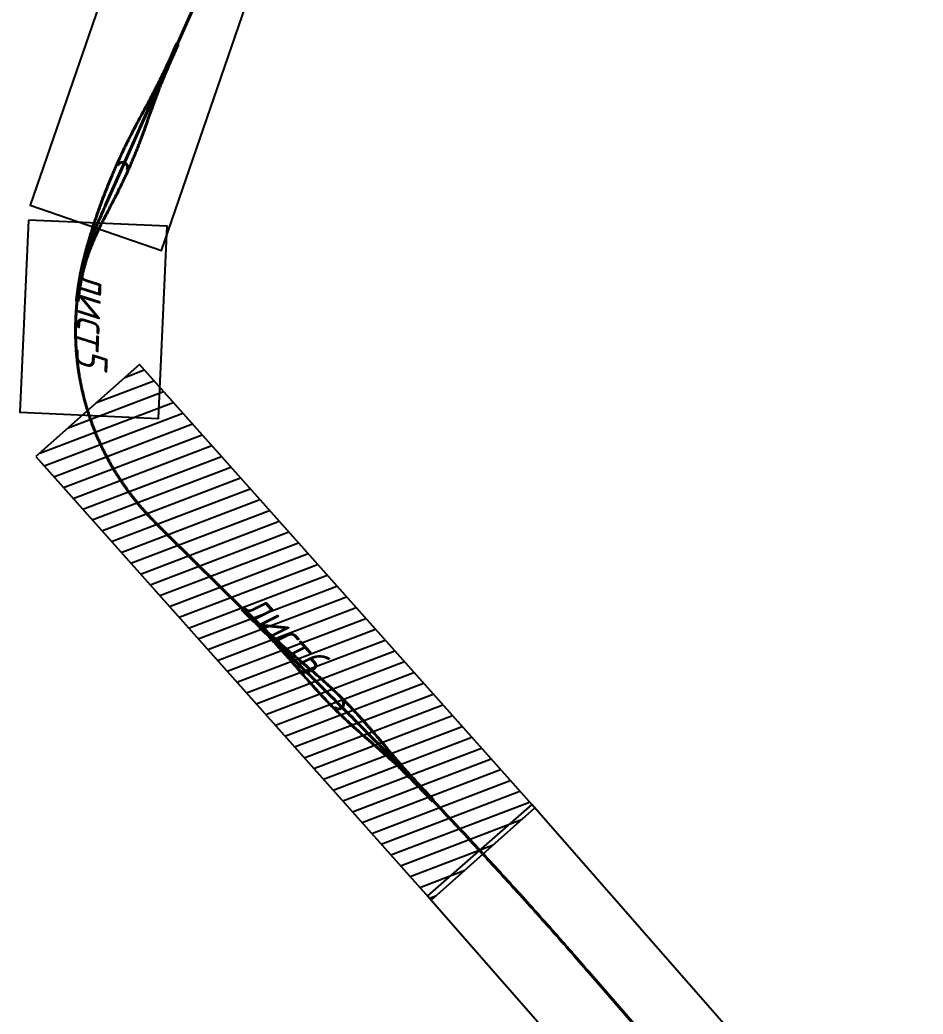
# Model space of a CAD drawing. Header units: metres. Extents: x 6220820 to 6240575, y 5208779 to 5219416.
# Drawn here: x 6235019.44 to 6235046.14, y 5217567.33 to 5217596.74 of the extents above; entities that cross this region are included whole.
import ezdxf
from ezdxf.enums import TextEntityAlignment as Align

# ---------------------------------------------------------------- set-up
doc = ezdxf.new("R2010")
doc.units = ezdxf.units.M
doc.layers.add('1 Этап ПК0+00-178+00.Ситуация.Ось трассы', color=7, linetype='Continuous')
doc.layers.add('1 Этап ПК0+00-178+00.Ситуация.Схема раскладки листов', color=7, linetype='Continuous')
doc.styles.get("Standard").update_dxf_attribs({"font": 'SPDS.shx', "oblique": 15, "height": 2})

# ---------------------------------------------------------------- blocks, each defined once
blk = doc.blocks.new('map5')
at = {"layer": '1 Этап ПК0+00-178+00.Ситуация.Ось трассы', "linetype": 'Continuous'}
h = blk.add_hatch(dxfattribs=at)
h.set_pattern_fill('USERDEFINED', color=256, scale=40, angle=45.00000125223908, style=0, pattern_type=0)
h.set_pattern_definition([(45.00000125223908, (0, 0), (-28.2842718656343, 28.28427062928949), [])])
h.paths.add_polyline_path([(3054.905031794682, 1320.124994260259), (1451.589030010703, 2038.753408966661), (1283.895432953432, 1664.615924202044), (2887.211434737411, 945.9875094956425)])
at = {"layer": '1 Этап ПК0+00-178+00.Ситуация.Ось трассы', "color": 1, "linetype": 'Continuous', "lineweight": 40, "true_color": 0xff0000, "flags": 128}
for points in [[(3173.396560841656, -591.138419636147), (3170.756399868527, 556.8915263269278), (3170.740754523412, 563.141506526233), (3170.722820369816, 569.3914803442347), (3170.708829767147, 573.5581232212575), (3170.689752944939, 577.7247462884438), (3170.666607163708, 581.8913487397347), (3170.637934414545, 586.0579166115402), (3170.602581911263, 590.2244330773708), (3170.560448017221, 594.3908864829507), (3170.523590883911, 597.5156689586101), (3170.481437208697, 600.6403844352143), (3170.433943508153, 603.765023307222), (3170.381109920687, 606.8895764508746), (3170.322149559215, 610.0140197666175), (3170.256348351354, 613.1383264715056), (3170.183682377554, 616.2624810512117), (3170.104151987985, 619.3864684233914), (3170.035082020201, 621.8855137858827), (3169.960658612652, 624.3844054330777), (3169.880866669251, 626.8831314188517), (3169.795706556778, 629.381680209375), (3169.705178669694, 631.8800402731338), (3169.608784795659, 634.3781807111845), (3169.506059021062, 636.8760687715733), (3169.39699128923, 639.373687954403), (3169.281582306038, 641.8710221570158), (3169.159832811966, 644.3680552802282), (3169.031248085306, 646.8647455421362), (3168.89535728238, 649.3610487936159), (3168.752153683514, 651.856943216631), (3168.601638520531, 654.3524073869103), (3168.443813083388, 656.8474198859728), (3168.276318413243, 659.3665482010912), (3168.100908973624, 661.8851377152989), (3167.917552093485, 664.4031611221758), (3167.72624959842, 666.9205933400716), (3167.527003397064, 669.4374092989177), (3167.31981547141, 671.9535839309614), (3167.104687885111, 674.4690921777154), (3166.881622780713, 676.9839089853247), (3166.650622381037, 679.4980093080411), (3166.411688985028, 682.0113681059074), (3166.164824973293, 684.5239603482313), (3165.910032803944, 687.0357610112692), (3165.647315015372, 689.5467450782264), (3165.376674222091, 692.056887539257), (3165.098113123045, 694.5661633972543), (3164.81163449053, 697.0745476597446), (3164.517241177121, 699.5820153458349), (3164.214936115671, 702.0885414804234), (3163.904722316537, 704.5941011023056), (3163.586602868972, 707.0986692560676), (3163.260580942501, 709.6022209978772), (3162.926659784161, 712.1047313920087), (3162.584842718496, 714.6061755166342), (3162.235133148941, 717.1065284591906), (3161.877534560592, 719.6057653163801), (3161.51205051467, 722.1038611976444), (3161.138684649902, 724.60079122169), (3160.757440686677, 727.0965305222792), (3160.368322420124, 729.5910542435976), (3159.971333725647, 732.0843375390957), (3159.566478558927, 734.576355578438), (3159.153760950385, 737.0670835440283), (3158.733185009335, 739.5564966263772), (3158.304754928133, 742.0445700333677), (3157.868474972493, 744.5312789867799), (3157.424349485636, 747.0165987188174), (3156.972382891061, 749.5005044767394), (3156.512579693924, 751.9829715228608), (3156.044944467204, 754.463975133394), (3155.569481875226, 756.943490597291), (3155.08619664737, 759.4214932220339), (3154.595093600208, 761.897958327844), (3154.096177623672, 764.3728612476823), (3153.589453687968, 766.8461773353562), (3153.074926839426, 769.3178819574122), (3152.552602201885, 771.7879504977691), (3152.022484976692, 774.2563583542433), (3151.484580445471, 776.7230809431809), (3150.938893963199, 779.1880936983006), (3150.385430966515, 781.6513720683761), (3149.8241969668, 784.1128915195535), (3149.255197554323, 786.5726275399835), (3148.678438395482, 789.0305556282397), (3148.093925234179, 791.4866513060583), (3147.501663891824, 793.9408901137059), (3146.901660267339, 796.3932476053465), (3146.293920335767, 798.8436993583065), (3145.678450152427, 801.2922209672847), (3145.055255844611, 803.7387880466679), (3144.424343618503, 806.1833762282148), (3143.78571975918, 808.6259611680051), (3143.13939062784, 811.0665185360159), (3142.48536265904, 813.5050240288613), (3141.823642367612, 815.941453357053), (3141.154236345896, 818.3757822577397), (3140.477151258204, 820.8079864842842), (3139.792393847741, 823.2380418143698), (3139.099970936602, 825.665924045368), (3138.39988942024, 828.091608997813), (3137.692156268848, 830.5150725119271), (3136.976778534277, 832.9362904522538), (3136.253763338968, 835.3552387041825), (3135.523117885637, 837.7718931762653), (3134.784849450357, 840.1862298002172), (3134.038965385324, 842.5982245297573), (3133.285473118858, 845.0078533452422), (3132.524380156788, 847.4150922444), (3131.755694078297, 849.8199172539122), (3130.979422538696, 852.2223044247813), (3130.195573270799, 854.6222298276979), (3129.404154079396, 857.0196695623057), (3128.605172846782, 859.4145997514113), (3127.798637532762, 861.8069965421419), (3126.984556167728, 864.1968361082617), (3126.162936859581, 866.5840946455395), (3125.333787792345, 868.9687483821718), (3124.497117223399, 871.3507735660432), (3123.652933484865, 873.7301464739917), (3122.801244984985, 876.1068434071759), (3121.942060206745, 878.480840698024), (3121.075387706484, 880.852114699811), (3120.201236115282, 883.2206417982387), (3119.319614140342, 885.5863984021723), (3118.430530560842, 887.949360950588), (3117.533994233464, 890.3095059114156), (3116.630014085481, 892.6668097757472), (3115.718599120286, 895.0212490671026), (3114.799758416018, 897.3728003379553), (3113.873501122781, 899.721440165099), (3112.939836465424, 902.0671451612299), (3111.998773744919, 904.4098919622065), (3111.050322332823, 906.7496572363153), (3110.094491672668, 909.0864176784796), (3109.131291286878, 911.4201500183667), (3108.160730768461, 913.7508310134389), (3107.182819781018, 916.078437448954), (3106.197568067038, 918.4029461449135), (3105.204985438216, 920.7243339491139), (3104.205081779602, 923.0425777440961), (3103.197867048219, 925.3576544390376), (3102.183351278594, 927.6695409778599), (3101.16154457308, 929.9782143369125), (3100.132457108765, 932.2836515203397), (3099.096099134711, 934.585829568188), (3098.05248097195, 936.8847255529315), (3097.001613013487, 939.1803165783141), (3095.943505729837, 941.472579780507), (3094.878169653794, 943.7614923304254), (3093.805615398433, 946.0470314325709), (3092.725853644644, 948.3291743238719), (3091.638895146676, 950.607898273685), (3090.544750730749, 952.8831805884271), (3089.443431292285, 955.1549986081003), (3088.33494780145, 957.4233297051352), (3087.219311298994, 959.68815129018), (3086.096532893487, 961.949440805153), (3084.966623768241, 964.2071757290322), (3083.829595178537, 966.4613335766982), (3082.685458444711, 968.7118918977751), (3081.534224964603, 970.9588282766312), (3080.375906203876, 973.202120335853), (3079.210513697394, 975.4417457339291), (3078.038059051996, 977.6776821640921), (3076.858553946489, 979.9099073601091), (3075.672010124734, 982.1383990870169), (3074.4784394081, 984.363135152703), (3073.277853681622, 986.5840933986407), (3072.070264902308, 988.8012517045217), (3070.855685097753, 991.0145879917305), (3069.634126364757, 993.2240802140793), (3068.405600869321, 995.4297063659146), (3067.170120846652, 997.6314444809598), (3065.92769860116, 999.8292726323142), (3064.678346506459, 1002.023168930138), (3063.42207700675, 1004.213111522809), (3062.158902612668, 1006.399078601557), (3060.888835905441, 1008.581048393512), (3059.611889534111, 1010.758999169814), (3058.328076215542, 1012.932909237507), (3057.037408738569, 1015.102756946482), (3055.739899952928, 1017.268520684851), (3054.435562785861, 1019.430178883577), (3053.12441022551, 1021.587710015314), (3051.806455329222, 1023.741092588619), (3050.481711224928, 1025.890305159533), (3049.150191105615, 1028.035326322314), (3047.811908233471, 1030.176134715231), (3046.466875937119, 1032.312709014768), (3045.115107610236, 1034.44502794258), (3043.756616717084, 1036.573070260854), (3042.391416788362, 1038.696814778104), (3041.019521418436, 1040.816240339901), (3039.640944273645, 1042.931325839304), (3038.255699082609, 1045.042050212219), (3036.863799640385, 1047.148392435088), (3035.465259811232, 1049.25033153068), (3034.06009352308, 1051.347846564611), (3032.648314770291, 1053.440916648826), (3031.229937613664, 1055.529520933486), (3029.804976180433, 1057.61363861971), (3028.373444662883, 1059.69324895147), (3026.935357315584, 1061.768331214428), (3025.490728462309, 1063.838864742889), (3024.03957249188, 1065.904828917483), (3022.581903856791, 1067.966203159374), (3021.117737074582, 1070.022966940685), (3019.647086726466, 1072.07509977523), (3018.169967458703, 1074.122581225467), (3016.686393986758, 1076.165390900176), (3015.196381082844, 1078.203508453307), (3013.699943585609, 1080.23691358745), (3012.197096402904, 1082.265586049205), (3010.687854497943, 1084.289505636128), (3009.172232904529, 1086.308652189786), (3007.650246717363, 1088.323005600387), (3006.12191109343, 1090.332545805622), (3004.587241256149, 1092.33725279298), (3003.046252487072, 1094.337106596279), (3001.498960135569, 1096.332087296818), (2999.945379613295, 1098.322175026854), (2998.385526390035, 1100.307349967284), (2996.819416000626, 1102.287592343018), (2995.247064047722, 1104.262882435711), (2993.668486186577, 1106.233200571028), (2992.083698138874, 1108.198527124435), (2990.492715691354, 1110.158842525826), (2988.8955546875, 1112.114127247952), (2987.292231034466, 1114.06436181799), (2985.682760698917, 1116.00952681408), (2984.067159713957, 1117.949602860684), (2982.445444166668, 1119.884570640171), (2980.817630210568, 1121.814410876605), (2979.183734055919, 1123.739104351952), (2977.543771976654, 1125.658631897983), (2975.897760307605, 1127.572974395106), (2974.245715438963, 1129.482112779323), (2972.587653825975, 1131.386028036433), (2970.923591982018, 1133.284701204352), (2969.253546479981, 1135.178113371954), (2967.577533952272, 1137.066245682544), (2965.895571092197, 1138.949079332702), (2964.207674649808, 1140.826595568808), (2962.513861436058, 1142.698775692831), (2960.814148321413, 1144.565601058857), (2959.108552233087, 1146.427053073087), (2957.397090157811, 1148.283113197315), (2955.679779143211, 1150.133762945446), (2953.956636289513, 1151.97898388698), (2952.227678759221, 1153.818757644689), (2950.492923772974, 1155.653065894618), (2948.752388606772, 1157.481890367247), (2947.006090596131, 1159.305212848643), (2945.254047133314, 1161.123015182782), (2943.496275667329, 1162.935279261123), (2941.732793703935, 1164.741987036504), (2939.963618809787, 1166.543120515041), (2938.188768599982, 1168.338661757278), (2936.408260754672, 1170.128592881669), (2934.622113006601, 1171.912896061096), (2932.830343142492, 1173.691553525194), (2931.032969009968, 1175.464547559186), (2929.230008509247, 1177.231860505043), (2927.421479594524, 1178.993474760327), (2925.607400280896, 1180.749372781665), (2923.787788634669, 1182.499537081274), (2921.962662778896, 1184.24395022812), (2920.132040889225, 1185.982594846758), (2918.295941196667, 1187.715453624282), (2916.454381991748, 1189.442509299905), (2914.607381613437, 1191.163744676533), (2912.754958454681, 1192.879142608033), (2910.897130969328, 1194.588686009651), (2909.033917655514, 1196.292357858015), (2907.165337073659, 1197.990141185343), (2905.291407831243, 1199.6820190806), (2903.412148592491, 1201.367974694135), (2901.52757807284, 1203.04799123536), (2899.637715044474, 1204.722051971593), (2897.742578328018, 1206.390140231534), (2895.842186796694, 1208.052239398314), (2893.936559377702, 1209.708332922238), (2892.025715050834, 1211.358404309198), (2890.109672848482, 1213.002437122994), (2888.188451850093, 1214.640414991125), (2886.262071193246, 1216.272321598995), (2884.330550061194, 1217.898140695704), (2882.393907692553, 1219.51785608826), (2880.452163374382, 1221.131451645052), (2878.50533644495, 1222.738911295851), (2876.553446296506, 1224.340219030648), (2874.596512365589, 1225.935358900817), (2872.634554141332, 1227.52431502027), (2870.667591168231, 1229.107071564302), (2868.695643033688, 1230.683612768428), (2866.718729376318, 1232.253922931863), (2864.736869885944, 1233.817986415201), (2862.750084302218, 1235.375787641575), (2860.758392410462, 1236.927311094342), (2858.761814047215, 1238.472541322872), (2856.760369098839, 1240.011462937916), (2854.754077497369, 1241.54406060929), (2852.742959224669, 1243.070319077455), (2850.727034309662, 1244.590223139622), (2848.70632283248, 1246.103757657855), (2846.680844913394, 1247.610907559077), (2844.650620730805, 1249.111657831587), (2842.615670501871, 1250.605993530861), (2840.576014493572, 1252.093899772593), (2838.53167301995, 1253.575361738495), (2836.482666440721, 1255.050364673972), (2834.429015165427, 1256.518893888129), (2832.370739643747, 1257.980934756083), (2830.307860379341, 1259.43647271665), (2828.240397913238, 1260.885493272341), (2826.168372839062, 1262.32798199284), (2824.091805791958, 1263.763924511529), (2822.01071745413, 1265.193306526642), (2819.925128550691, 1266.616113802431), (2817.835059853809, 1268.032332169158), (2815.740532181327, 1269.441947520783), (2813.641566389843, 1270.844945820756), (2811.538183387166, 1272.241313092747), (2809.430404119858, 1273.631035431074), (2807.318249581539, 1275.014098996066), (2805.201740807354, 1276.390490011753), (2803.080898878119, 1277.760194770492), (2800.955744913406, 1279.123199629495), (2798.82630008123, 1280.479491016622), (2796.692585589742, 1281.829055419954), (2794.554622687232, 1283.17187940401), (2792.41243266905, 1284.507949588899), (2790.266036869299, 1285.837252673483), (2788.115456664988, 1287.15977541453), (2785.960713474647, 1288.475504642928), (2783.80182875833, 1289.784427253263), (2781.638824018999, 1291.08653020961), (2779.471720795596, 1292.38180054553), (2777.300540675513, 1293.670225358282), (2775.125305279354, 1294.951791816929), (2772.946036272016, 1296.226487157706), (2770.762755358532, 1297.494298685176), (2768.575484282692, 1298.755213774551), (2766.384244828423, 1300.00921986358), (2764.189058821173, 1301.25630446645), (2761.989948120993, 1302.496455162201), (2759.786934630839, 1303.729659598205), (2757.580040292424, 1304.955905493638), (2755.369287084827, 1306.175180637162), (2753.154697025884, 1307.387472881139), (2750.936292172184, 1308.592770156681), (2748.714094616301, 1309.791060456284), (2746.488126492333, 1310.982331846561), (2744.258409968979, 1312.166572463617), (2742.024967250924, 1313.343770513041), (2739.787820584374, 1314.51391427107), (2737.54699225014, 1315.676992081112), (2735.302504565015, 1316.832992361854), (2733.054379884548, 1317.981903600312), (2730.802640594738, 1319.123714351833), (2728.547309125874, 1320.258413247042), (2726.288407938693, 1321.385988983734), (2724.025959529921, 1322.506430331511), (2721.759986432267, 1323.619726131777), (2719.490511214428, 1324.72586529774), (2717.217556479701, 1325.82483681094), (2714.941144863219, 1326.916629727036), (2712.661299038866, 1328.001233172333), (2710.378041710978, 1329.078636346097), (2708.091395622645, 1330.148828514767), (2705.801383544636, 1331.211799023536), (2703.508028285094, 1332.267537283609), (2701.211352685376, 1333.316032779153), (2698.911379618674, 1334.357275070773), (2696.608131991399, 1335.391253786244), (2694.32415357111, 1336.407835586856), (2692.037192715487, 1337.417690159307), (2689.747283119788, 1338.420840326892), (2687.45444444062, 1339.41727748122), (2685.15869635535, 1340.406993067177), (2682.860253506036, 1341.390434864656), (2680.559317949359, 1342.368030342247), (2678.25590763813, 1343.339780457723), (2675.950037419303, 1344.305678944436), (2673.641722157823, 1345.265719575114), (2671.331167072977, 1346.220357436303), (2669.018562258902, 1347.170019102514), (2666.703922494731, 1348.1147100934), (2664.387258464124, 1349.054426049756), (2662.068580860431, 1349.989162632062), (2659.167707682947, 1351.151297255321), (2656.264282262195, 1352.307040742446), (2653.358324375196, 1353.456401847752), (2650.449848055066, 1354.599375021475), (2647.539153526641, 1355.736688068081), (2644.626510793518, 1356.86900253303), (2641.711937207821, 1357.99633768647), (2638.7954412816, 1359.118690235833), (2634.904304489787, 1360.60871151953), (2631.010732126533, 1362.092356864092), (2627.114750134903, 1363.569663052929), (2623.216883585178, 1365.041990351816), (2619.317545177507, 1366.510415253085), (2615.416774619565, 1367.975031505149), (2609.563654697099, 1370.166717079673), (2603.709821953453, 1372.35649710545), (2009.272162622023, 1594.667201833386), (1999.021862902791, 1598.505258385777), (1988.774251452148, 1602.350486500783), (1978.529448539126, 1606.20319112828), (1968.287459615591, 1610.063370218374), (1958.048290137557, 1613.931021715383), (1947.811945556889, 1617.806143557832), (1937.578431321299, 1621.688733686566), (1927.347752881266, 1625.578790030843), (1917.119915684503, 1629.476310521085), (1906.894925175952, 1633.381293080761), (1896.672786800558, 1637.293735633342), (1886.453505999112, 1641.213636091875), (1876.237088215173, 1645.140992374041), (1866.023538886765, 1649.075802383621), (1855.812863453294, 1653.01806402903), (1845.605067350017, 1656.967775210577), (1835.400156012188, 1660.924933823936), (1825.198134875062, 1664.889537763625), (1814.999009368358, 1668.861584918371), (1804.80278492318, 1672.841073172267), (1794.609466969245, 1676.82800040825), (1784.41906093212, 1680.822364502306), (1774.23157224014, 1684.824163328107), (1764.04700631472, 1688.833394753533), (1753.865368581425, 1692.850056646463), (1743.686664460287, 1696.874146866672), (1733.510899369951, 1700.905663272775), (1723.338078729064, 1704.944603716437), (1713.168207954888, 1708.990966047009), (1703.001292460533, 1713.044748112683), (1692.837337660492, 1717.105947752386), (1682.676348965108, 1721.174562805046), (1672.518331786107, 1725.250591104955), (1662.363291532446, 1729.334030480618), (1652.211233610314, 1733.424878758223), (1642.062163423133, 1737.523133758167), (1631.916086378477, 1741.628793300846), (1621.773007875615, 1745.741855200866), (1611.632933315201, 1749.862317264727), (1601.495868097886, 1753.990177301245), (1591.361817620173, 1758.125433112285), (1581.230787278563, 1762.268082493924), (1571.102782466789, 1766.418123242239), (1560.977808575814, 1770.575553149831), (1550.855870999372, 1774.740369997719), (1540.736975124277, 1778.912571572717), (1530.621126340107, 1783.092155652368), (1520.508330032292, 1787.279120010745), (1510.398591586261, 1791.473462418446), (1500.291916383289, 1795.675180642592), (1490.188309804653, 1799.884272445675), (1480.087777230245, 1804.100735587868), (1469.990324039957, 1808.324567822396), (1459.89595560676, 1812.555766900169), (1449.80467730778, 1816.794330569778), (1439.716494514603, 1821.040256575186), (1429.631412600202, 1825.293542652243), (1419.549436932012, 1829.554186540279), (1409.470572878853, 1833.822185968198), (1399.394825809543, 1838.097538663745), (1389.322201085983, 1842.380242351193), (1379.25270407284, 1846.67029475134), (1369.186340129244, 1850.967693578035), (1359.12311461848, 1855.272436543967), (1349.063032895525, 1859.584521356037), (1339.006100318127, 1863.903945721145), (1328.952322241266, 1868.230707336926), (1318.901704017151, 1872.564803899856), (1308.854250999377, 1876.906233102939), (1298.809968533234, 1881.254992633385), (1288.768861970935, 1885.611080178406), (1278.730936656383, 1889.97449341595), (1268.696197936255, 1894.345230025121), (1258.664651150304, 1898.723287675759), (1248.636301642436, 1903.108664040019), (1238.611154752406, 1907.501356779635), (1228.589215815815, 1911.901363559814), (1218.570490169649, 1916.308682034182), (1208.55498314951, 1920.723309857523), (1198.542700086848, 1925.14524467883), (1188.533646313112, 1929.574484144781), (1178.527827156984, 1934.011025896261), (1168.52524794576, 1938.454867570684), (1158.525914006739, 1942.906006803144), (1148.529830661682, 1947.364441222948), (1138.537003235118, 1951.830168455926), (1128.547437047423, 1956.303186125592), (1118.561137416207, 1960.783491848512), (1108.578109659079, 1965.271083241252), (1098.598359092263, 1969.76595791227), (1088.621891027832, 1974.268113468868), (1078.648710779243, 1978.777547514872), (1068.678823654416, 1983.294257648317), (1058.712234964039, 1987.818241466081), (1048.748950014649, 1992.349496556934), (1038.78897410863, 1996.888020509647), (1028.832312552519, 2001.4338109072), (1018.878970644546, 2005.986865330256), (1008.928953687097, 2010.547181353689), (998.9822669756342, 2015.114756550056), (989.0389158083904, 2019.689588486121), (979.0989054780608, 2024.271674726336), (969.1622412759571, 2028.861012832834), (959.2289284947747, 2033.457600359641), (949.2989724230569, 2038.061434860784), (939.3723783479631, 2042.672513883341), (-118.5412166723613, 2534.561115714778)], [(2312.763311667711, 1478.497402702999), (2299.550054916377, 1483.43894301037), (2291.744681109671, 1486.35794614238), (2283.93730768687, 1489.271596663568), (2276.127912778237, 1492.179824696923), (2271.440531024823, 1493.920067967614), (2266.751028456184, 1495.654587798466), (2262.05936139928, 1497.383244399553), (2257.365537189697, 1499.106035066639), (2252.66956315887, 1500.822957108227), (2248.754216475818, 1502.248146795652), (2244.836304923984, 1503.666271022663), (2240.915937256912, 1505.077591185291), (2236.993125289049, 1506.482103030878), (2233.0678808473, 1507.879802326454), (2229.140215761338, 1509.270684857579), (2225.771387626558, 1510.456473771138), (2222.40008402166, 1511.635206403631), (2219.026332041261, 1512.806912933646), (2215.65014632747, 1513.971588275828), (2212.271541536237, 1515.129227374933), (2208.890532330433, 1516.279825205831), (2205.507133385383, 1517.423376776973), (2202.761555066671, 1518.344105273336), (2200.014219550885, 1519.259576934021), (2197.265121777855, 1520.169742978537), (2194.51427199249, 1521.074600015877), (2191.761680448004, 1521.974144672402), (2188.364343018942, 1523.075596800984), (2184.964703570422, 1524.169923187259), (2181.562791655172, 1525.25716462177), (2178.158622037099, 1526.337316386291), (2174.752209491185, 1527.410373790389), (2171.343568804866, 1528.476332178376), (2167.932714769732, 1529.535186925834), (2163.951022027369, 1530.762880062705), (2159.967214878041, 1531.983694479731), (2155.981294262917, 1533.197590726327), (2151.993272195752, 1534.404565146273), (2148.00316069999, 1535.604614101878), (2144.010971799073, 1536.797733975139), (2139.218132141196, 1538.222052497652), (2134.42359623529, 1539.640649992712), (2129.62729083067, 1541.053253211975), (2124.829223417938, 1542.459859948041), (2120.029401497387, 1543.860468002777), (2112.027472703221, 1546.187176814712), (2104.02388928564, 1548.508187716654), (2096.018695983423, 1550.823640013272), (2088.013752021977, 1553.139172571866), (2080.010377319852, 1555.460123102738), (2072.008616318253, 1557.786630973097), (2067.20883527907, 1559.187379455889), (2062.410767866338, 1560.593986191956), (2057.614462461717, 1562.006589411218), (2052.819926555811, 1563.425186906279), (2048.027167641992, 1564.849776461632), (2044.034897997018, 1566.042625303211), (2040.044786499872, 1567.242674257658), (2036.056764434091, 1568.449648677604), (2032.070843818967, 1569.663544925358), (2028.087036669639, 1570.884359341226), (2024.105354990172, 1572.112088245824), (2020.694489893526, 1573.170907224396), (2017.285849205823, 1574.236865613542), (2013.879436659909, 1575.30992301764), (2010.47526704322, 1576.390074781002), (2007.073355126586, 1577.477316215513), (2003.673715678065, 1578.571642601788), (2000.276363451878, 1579.673049189172), (1997.016434490971, 1580.739188660257), (1993.758905897606, 1581.812639284683), (1990.503840327388, 1582.893535626888), (1987.251254796112, 1583.981872038665), (1984.001166312652, 1585.077642827797), (1980.753591866506, 1586.180842266169), (1977.508548440252, 1587.291464583969), (1974.266052998472, 1588.409503976644), (1971.026122493295, 1589.534954599104), (1967.788773865776, 1590.667810565726), (1964.554024041743, 1591.808065952669), (1961.321889931803, 1592.955714800189), (1958.092388436873, 1594.110751106848), (1954.865536441259, 1595.273168834151), (1951.64135081543, 1596.442961904224), (1948.419848417396, 1597.620124202134), (1945.201046089942, 1598.804649571254), (1941.984960660629, 1599.996531819058), (1938.77160894733, 1601.195764715955), (1935.561007748539, 1602.402341990665), (1932.353173850297, 1603.61625733253), (1929.148124024799, 1604.837504398466), (1925.945875030405, 1606.066076801377), (1922.746443607477, 1607.30196811711), (1919.549846483923, 1608.545171886766), (1916.356100375196, 1609.795681608596), (1913.165221975983, 1611.05349074379), (1909.977227971287, 1612.318592717637), (1906.7921350295, 1613.590980913732), (1903.609959801021, 1614.870648680927), (1900.430718925178, 1616.157589331015), (1897.254429024688, 1617.451796130619), (1894.081106705661, 1618.75326231741), (1890.910768557596, 1620.061981082735), (1887.743431158922, 1621.377945587828), (1884.57911106869, 1622.701148952231), (1881.417824830724, 1624.031584254951), (1878.259588972242, 1625.369244541409), (1875.104420008005, 1626.714122817651), (1871.952334432011, 1628.066212054977), (1868.803348725804, 1629.425505179521), (1865.657479354316, 1630.791995087307), (1862.514742763105, 1632.16567463382), (1859.375155383887, 1633.546536636332), (1856.109551871332, 1634.992541865093), (1852.847027770579, 1636.445482024759), (1849.587537706175, 1637.905215953022), (1846.331095824731, 1639.371737311427), (1843.077716260401, 1640.845039737201), (1839.827413136268, 1642.325116833985), (1836.580200556037, 1643.811962178783), (1832.79512102632, 1645.553880797615), (1829.013055682576, 1647.302334111066), (1825.234031546064, 1649.057350870903), (1821.458060007704, 1650.818925789098), (1817.685152450116, 1652.587053555621), (1813.91532024069, 1654.361728840749), (1809.394827026132, 1656.498346809944), (1804.876887120578, 1658.640358109859), (1800.361628257368, 1660.788015158688), (1795.849057492506, 1662.941314601327), (1791.339181877844, 1665.100253074562), (1783.826160408195, 1668.705658282624), (1776.315707832214, 1672.316411837269), (1768.807764535103, 1675.932380113303), (1761.299841117434, 1679.548904690771), (1753.789605031248, 1683.160624518388), (1746.277280086702, 1686.767997539813), (1741.767892126671, 1688.927955864649), (1737.2566180307, 1691.083970871614), (1732.743100534918, 1693.235285464779), (1728.227344534793, 1695.38189731167), (1723.709354931326, 1697.523804083283), (1719.942325864405, 1699.304421796987), (1716.172544728661, 1701.079206291583), (1712.400199853538, 1702.84853496501), (1708.625299135172, 1704.612404113565), (1704.847850473854, 1706.370810046282), (1701.067861778176, 1708.123749081462), (1697.825376957774, 1709.620876789836), (1694.580405346921, 1711.112606238483), (1691.332848817601, 1712.598699811285), (1688.082717160749, 1714.07915302743), (1684.830020172834, 1715.553961426956), (1681.574767655861, 1717.02312056148), (1678.316969422909, 1718.48662600694), (1675.204227221199, 1719.877307255999), (1672.0887805351, 1721.261919706983), (1668.82203570894, 1722.70534519706), (1665.552865253136, 1724.143268018398), (1662.281203330098, 1725.575513032587), (1659.007059804116, 1727.002075923272), (1655.730444540862, 1728.422952389154), (1652.451367417082, 1729.83813814862), (1649.169838317826, 1731.247628936273), (1645.338876223403, 1732.886176394235), (1641.505446723858, 1734.518943392922), (1637.669659015638, 1736.146162635658), (1633.831521127751, 1737.76783071638), (1629.991041093358, 1739.383944240606), (1626.148226952539, 1740.994499825433), (1621.534286516839, 1742.921038352222), (1616.91850407637, 1744.843158828052), (1612.300721931228, 1746.760470156608), (1607.680945091755, 1748.67297025557), (1603.05917857245, 1750.580657050724), (1595.353978966963, 1753.754667554463), (1587.646625296664, 1756.923444344618), (1579.937439131563, 1760.087760330238), (1566.084731742066, 1765.773118792745)], [(2314.514852508531, 1483.180840939179), (2290.593775952465, 1492.126951345109), (2282.788455714924, 1495.046097719434), (2274.985138909366, 1497.970595276604), (2267.183854886446, 1500.900511097902), (2262.504847712353, 1502.663147244258), (2257.827995844586, 1504.431493933503), (2253.153358063344, 1506.205685303881), (2248.480941673767, 1507.985718583983), (2243.810753975456, 1509.771590991979), (2239.921055977465, 1511.26536298936), (2236.034058829288, 1512.766149590135), (2232.149673069975, 1514.273682184271), (2228.267910408784, 1515.787956230736), (2224.388782542519, 1517.30896716186), (2220.512301166595, 1518.83671039376), (2217.192095989303, 1520.152512781314), (2213.874653099445, 1521.475264193075), (2210.559973139233, 1522.804924067808), (2207.24807049472, 1524.141486634546), (2203.938959540892, 1525.484946093367), (2200.632654640274, 1526.83529661308), (2197.329170144321, 1528.192532332382), (2194.338613407255, 1529.429952764805), (2191.350692229122, 1530.673723226648), (2188.365461608835, 1531.923937636571), (2185.382935443873, 1533.180590174964), (2182.403127617871, 1534.443674990948), (2179.118316514496, 1535.845500168745), (2175.83647544101, 1537.254264798792), (2172.557576412837, 1538.669863536307), (2169.281633662402, 1540.092290236245), (2166.008661408287, 1541.521538723449), (2162.738673855235, 1542.957602797285), (2159.471685196916, 1544.400476223531), (2155.663435184416, 1546.091138628694), (2151.858110868558, 1547.78837582414), (2148.055738877525, 1549.492216924132), (2144.256330672826, 1551.202656792357), (2140.459897707666, 1552.91969027629), (2136.666451421409, 1554.643312197925), (2132.11752641236, 1556.718710114209), (2127.571081670625, 1558.799535339625), (2123.027241512267, 1560.886041991351), (2118.486013036196, 1562.978226813879), (2113.947403337172, 1565.07608653433), (2106.386394566371, 1568.579739580785), (2098.827882252387, 1572.088775164175), (2091.27180859079, 1575.603058867146), (2083.715848525611, 1579.11712831698), (2076.157511579226, 1582.626082338972), (2068.59673968008, 1586.12978666864), (2064.058068530978, 1588.227513661451), (2059.516840054907, 1590.319698483978), (2054.972999896549, 1592.406205138021), (2050.426555156198, 1594.487030361121), (2045.877512935534, 1596.56217090588), (2042.084183862276, 1598.286050201356), (2038.287750895732, 1600.003083685289), (2034.488342692418, 1601.713523553514), (2030.685970701384, 1603.417364653506), (2026.880646385526, 1605.114601848952), (2023.07238121189, 1606.805230023227), (2019.805407714707, 1608.248137680361), (2016.535420161655, 1609.684201754197), (2013.26244790754, 1611.113450243718), (2009.986505157105, 1612.535876943655), (2006.707606128932, 1613.951475680012), (2003.425765055446, 1615.360240311218), (2000.140996178758, 1616.76216472118), (1997.014180887774, 1618.087196113652), (1993.884435068348, 1619.405290069021), (1990.751713120808, 1620.716294947362), (1987.616031108707, 1622.02020402804), (1984.477405099749, 1623.317010629794), (1981.335851183784, 1624.606708103794), (1978.191385463118, 1625.889289840583), (1975.044024055284, 1627.164749265449), (1971.893783090268, 1628.433079840743), (1968.740678717437, 1629.69427506703), (1965.584727098611, 1630.948328477305), (1962.425944409453, 1632.195233646255), (1959.264346839467, 1633.434984180997), (1956.099950596148, 1634.667573729178), (1952.932771896681, 1635.89299596972), (1949.762826976243, 1637.111244624391), (1946.590132082469, 1638.32231344739), (1943.414703478217, 1639.526196229974), (1940.236557438805, 1640.722886806252), (1937.055710253386, 1641.912379036971), (1933.872178227728, 1643.094666828043), (1930.685977678668, 1644.269744118966), (1927.497124936885, 1645.437604886301), (1924.305636348281, 1646.598243145981), (1921.111528271218, 1647.751652946371), (1917.914817076511, 1648.897828377527), (1914.715519148819, 1650.036763561931), (1911.513650888023, 1651.168452666077), (1908.309228706462, 1652.292889884252), (1905.102269027549, 1653.410069457068), (1901.892788288534, 1654.519985655251), (1898.680802940512, 1655.622632793533), (1895.300013770498, 1656.773876432043), (1891.916782903135, 1657.917925173907), (1888.531175946256, 1659.054923039706), (1885.143207590414, 1660.1848650958), (1881.752892545538, 1661.30774643866), (1878.360245521556, 1662.423562192555), (1874.965281246391, 1663.532307516494), (1871.002014846477, 1664.818241794469), (1867.036533420251, 1666.097329086557), (1863.068837331725, 1667.369529938696), (1859.098938543442, 1668.634840515157), (1855.12684901933, 1669.893257002213), (1851.152580730237, 1671.1447756093), (1846.381137185876, 1672.639205852624), (1841.607913705506, 1674.12794055086), (1836.8328330357, 1675.610707559361), (1832.055902637999, 1677.087504558389), (1827.277129978091, 1678.558329244422), (1819.310171548773, 1681.00209922356), (1811.341475140238, 1683.44019616126), (1803.371087530004, 1685.87275869279), (1795.400563577497, 1688.305515596974), (1787.431688226302, 1690.743667148673), (1779.464507956363, 1693.187352052642), (1774.685778231787, 1694.658316550604), (1769.908847834085, 1696.135113550791), (1765.13376716428, 1697.617880559292), (1760.360543683909, 1699.106615257528), (1755.589184850358, 1700.60131532113), (1751.614831850455, 1701.852564105623), (1747.642742326343, 1703.110980592678), (1743.672843536676, 1704.376291169139), (1739.705147449534, 1705.648492021279), (1735.739666023308, 1706.927579313366), (1731.77641120947, 1708.213549192299), (1728.381435348229, 1709.322258916439), (1724.988788325631, 1710.438074672649), (1721.598473280755, 1711.560956017826), (1718.210504926297, 1712.690898075078), (1714.824897969419, 1713.827895943193), (1711.44166710344, 1714.971944686216), (1708.060827011992, 1716.123039340396), (1704.927814312214, 1717.198658579625), (1701.797129109913, 1718.281032815529), (1698.668841789359, 1719.370318027552), (1695.542967608573, 1720.466508901027), (1692.419521810353, 1721.56960009118), (1689.298519627806, 1722.679586218491), (1686.179976280202, 1723.796461869852), (1683.06390697712, 1724.920221598574), (1679.950326915681, 1726.05085992322), (1676.839251277785, 1727.188371332244), (1673.730695237024, 1728.332750275879), (1670.624673951767, 1729.48399117425), (1667.278920121914, 1730.733402443262), (1663.935836259051, 1731.989940906878), (1660.595377438934, 1733.253441395883), (1657.257558156959, 1734.523898428841), (1653.922392902989, 1735.801306488414), (1650.589896153044, 1737.085660031786), (1647.26008236792, 1738.376953484871), (1643.378197198266, 1739.890913541088), (1639.498932647861, 1741.411575828359), (1635.622313980189, 1742.938970654979), (1631.748352880981, 1744.473093417379), (1627.877061026277, 1746.013939492296), (1624.008450083814, 1747.561504233309), (1619.369000207728, 1749.425773556018), (1614.731778699035, 1751.295578379332), (1610.096898069037, 1753.171178268274), (1605.464365559206, 1755.052570291615), (1600.834188408243, 1756.939751506543), (1593.120232055936, 1760.092419537724), (1585.40852229788, 1763.250579089472), (1577.699007567664, 1766.414093233604), (1567.984327265264, 1770.400325868743)], [(1944.281937067876, 1635.187538271855), (1943.960590671852, 1635.303027871065), (1943.636698814517, 1635.411173211749), (1943.310429152801, 1635.511917730775), (1942.98195077061, 1635.605209219581), (1942.651433892328, 1635.690999331975), (1942.319049803922, 1635.769243609612), (1941.98497075329, 1635.839901502841), (1941.64936987137, 1635.902936395022), (1941.312421075251, 1635.958315621062), (1940.974298980982, 1636.006010480151), (1940.635178814985, 1636.045996256608), (1940.295236315793, 1636.078252227988), (1939.954647653765, 1636.102761678984), (1939.613589331441, 1636.119511907209), (1939.272238093573, 1636.128494233629), (1938.930770838545, 1636.129704001397), (1938.589364524256, 1636.12314058628), (1938.248196076772, 1636.108807387394), (1937.907442300358, 1636.086711832993), (1937.567279781984, 1636.056865373521), (1937.227884804119, 1636.019283476981), (1936.889433252008, 1635.973985618509), (1936.552100518161, 1635.920995273426), (1936.216061419318, 1635.860339902185), (1935.88149010094, 1635.792050938786), (1935.548559945866, 1635.716163773406), (1935.217443489882, 1635.632717730394), (1934.888312324834, 1635.541756055532), (1934.561337016973, 1635.443325888239), (1934.236687014217, 1635.337478236094), (1933.914530558956, 1635.224267952827), (1933.595034602242, 1635.103753708215), (1933.278364715203, 1634.975997955646), (1932.964685004621, 1634.841066900857), (1932.654158029881, 1634.699030470658), (1932.346944714395, 1634.549962270085), (1932.043204262558, 1634.393939553448), (1931.743094085004, 1634.231043173367), (1931.446769704491, 1634.061357548352), (1931.154384683931, 1633.884970615314), (1930.866090548879, 1633.701973780926), (1930.582036698956, 1633.512461881087), (1930.302370340024, 1633.316533125335), (1930.027236401147, 1633.114289049358), (1929.756777468152, 1632.905834462883), (1929.491133697819, 1632.691277391768), (1929.230442754211, 1632.470729025885), (1928.974839735321, 1632.244303658897), (1928.724457101096, 1632.012118631514), (1928.479424609775, 1631.774294270105), (1928.239869240377, 1631.530953818372), (1928.005915138723, 1631.282223386395), (1927.777683546851, 1631.028231869557), (1927.555292740725, 1630.769110896431), (1927.338857969348, 1630.504994748871), (1927.128491395235, 1630.236020299469), (1926.924302036289, 1629.962326938595), (1926.726395707666, 1629.684056502593), (1926.534874973336, 1629.401353199657), (1926.349839082415, 1629.114363532244), (1926.171383927638, 1628.823236228735), (1925.999601985851, 1628.528122156583), (1925.834582283404, 1628.229174256293), (1925.676410335255, 1627.926547448777), (1925.525168113132, 1627.620398563547), (1925.380933992944, 1627.310886256486), (1925.243782721559, 1626.99817092415), (1925.113785373899, 1626.682414627331), (1924.991009319723, 1626.363780997245), (1924.875518204249, 1626.042435153307), (1924.767371856805, 1625.718543631328), (1924.666626325431, 1625.392274282755), (1924.573333815981, 1625.063796191287), (1924.487542676897, 1624.733279579065), (1924.409297367374, 1624.400895732555), (1924.338638436604, 1624.066816901787), (1924.275602501624, 1623.731216215813), (1924.220222229328, 1623.394267591213), (1924.172526319855, 1623.056145646395), (1924.132539491367, 1622.717025603157), (1924.100282463439, 1622.37708320445), (1924.07577195429, 1622.036494619422), (1924.059020666943, 1621.695436348444), (1924.05003728092, 1621.354085138571), (1924.048826452242, 1621.012617887414), (1924.055388806512, 1620.671211552806), (1924.069720947214, 1620.330043061313), (1924.091815443259, 1619.989289215577), (1924.121660845595, 1619.649126605148), (1924.159241688588, 1619.309731510352), (1924.204538495562, 1618.971279816593), (1924.257527792636, 1618.633946919387), (1924.318182119802, 1618.297907631708), (1924.386470043373, 1617.963336100605), (1924.462356175369, 1617.630405711076), (1924.545801190121, 1617.299288995737), (1924.636761843647, 1616.970157547956), (1924.735190995804, 1616.643181934999), (1924.841037639344, 1616.31853160306), (1924.954246920681, 1615.996374796193), (1925.074760174494, 1615.676878464818), (1925.202514943098, 1615.36020818118), (1925.33744502351, 1615.046528051331), (1925.479480489587, 1614.736000636373), (1925.628547734937, 1614.428786857497), (1925.784569508904, 1614.125045921856), (1925.947464956706, 1613.82493523687), (1926.117149660955, 1613.528610329153), (1926.293535687334, 1613.236224762285), (1926.476531626119, 1612.947930059221), (1926.66604264339, 1612.66387562006), (1926.861970530853, 1612.384208652557), (1927.064213751523, 1612.109074087584), (1927.272667497846, 1611.838614506162), (1927.487223745686, 1611.572970068818), (1927.707771301377, 1611.312278440306), (1927.934195873697, 1611.056674717804), (1928.166380123698, 1610.80629136374), (1928.404203724214, 1610.561258132831), (1928.647543430456, 1610.321702007229), (1928.89627313814, 1610.087747133979), (1929.150263945768, 1609.859514753216), (1929.409384227988, 1609.637123141418), (1929.673499703411, 1609.420687550025), (1929.942473498279, 1609.210320140581), (1930.216166225358, 1609.006129931461), (1930.494436046219, 1608.808222738809), (1930.77713875567, 1608.616701127892), (1931.064127846804, 1608.431664344775), (1931.355254596813, 1608.253208285047), (1931.650368134808, 1608.081425427811), (1931.949315522095, 1607.916404796306), (1932.25194183937, 1607.758231909265), (1932.558090254542, 1607.606988734591), (1932.867602114079, 1607.462753653453), (1933.180317020516, 1607.325601411647), (1933.496072912732, 1607.195603083693), (1933.814706162838, 1607.072826039248)], [(3169.4561769695, 35.07360718652533), (3169.418113072535, 51.62105333320437), (3169.398870939403, 59.95436415731866), (3169.37391490404, 68.28765980412196), (3169.343171865243, 76.62093611129026), (3169.319718718745, 81.62088053895474), (3169.290161919181, 86.62079251809577), (3169.254355255838, 91.62066364415432), (3169.212298779926, 96.6204861055346), (3169.163992563416, 101.620252091799), (3169.11779944869, 105.786661994492), (3169.064090268895, 109.9529820227198), (3169.003147979783, 114.1192025269322), (3168.934972764053, 118.2853109483531), (3168.859564827932, 122.4512947339972), (3168.776924399791, 126.617141322772), (3168.699308217932, 130.1877258787938), (3168.614216066217, 133.7581401316044), (3168.521685738147, 137.3283693636708), (3168.421717642021, 140.8983980745634), (3168.314312206905, 144.4682107719594), (3168.199469901997, 148.03779196122), (3168.077191222797, 151.6071261500222), (3167.965201697408, 154.6580771711979), (3167.847120682189, 157.7087983484728), (3167.722830667949, 160.7592728715707), (3167.592332170946, 163.8094881052788), (3167.455625730969, 166.8594314109101), (3167.287237726061, 170.426887535738), (3167.111299959439, 173.9939794213156), (3166.927931137518, 177.5606970301186), (3166.737132058907, 181.1270248802475), (3166.538903548515, 184.6929474932772), (3166.333246468618, 188.2584493919405), (3166.120161713327, 191.8235151001287), (3165.863582918743, 195.9822739101412), (3165.599821810326, 200.1405833420372), (3165.328841816713, 204.2984285879494), (3165.050643753122, 208.4557971180552), (3164.765228458301, 212.6126763978991), (3164.472596793145, 216.769053902291), (3164.113710266638, 221.7561568401175), (3163.748872207773, 226.7428277324209), (3163.377801097465, 231.7290386821337), (3163.00049751287, 236.7147818961904), (3162.616962047759, 241.7000495873158), (3161.969804356277, 250.0082157647797), (3161.316731447749, 258.3159191124317), (3160.657889459531, 266.6231669334479), (3159.999169214384, 274.930726720299), (3159.346072485957, 283.238730437417), (3158.698745360399, 291.547185689092), (3158.315355712925, 296.5324646905279), (3157.938052129715, 301.5182079057427), (3157.566981019406, 306.5044188554555), (3157.202142959157, 311.4910897477589), (3156.843538521975, 316.4782127907453), (3156.550624767494, 320.6345701888192), (3156.265209474058, 324.7914494698213), (3155.987011410466, 328.948817999927), (3155.716031415469, 333.1066632446811), (3155.452270308436, 337.2649726765771), (3155.195728882442, 341.4237337600014), (3154.982606757178, 344.9887971959359), (3154.776949678665, 348.5542990945992), (3154.578721169656, 352.1202217064707), (3154.387922091045, 355.6865495565996), (3154.204553270508, 359.2532671642445), (3154.028615503887, 362.8203590509802), (3153.860109553805, 366.387809732591), (3153.708165299352, 369.7903369151709), (3153.563782727635, 373.193193129809), (3153.427127088677, 376.5963684084688), (3153.298199088358, 379.9998452054609), (3153.176999389646, 383.4036059750957), (3153.063528616761, 386.8076331670509), (3152.957787356547, 390.2119092321629), (3152.859776154331, 393.6164166189512), (3152.769495515299, 397.0211377747775), (3152.6869459045, 400.4260551446873), (3152.612127746843, 403.8311511760421), (3152.545041427102, 407.2364083127291), (3152.485687294062, 410.6418089986358), (3152.43406565222, 414.047335675333), (3152.390176768703, 417.452970786708), (3152.354020867728, 420.8586967720154), (3152.325598137531, 424.2644960751427), (3152.30490872344, 427.6703511353444), (3152.291952733412, 431.0762443930336), (3152.286730233883, 434.4821582886229), (3152.289241249765, 437.8880752625253), (3152.299485771371, 441.2939777551535), (3152.317463744721, 444.6998482080787), (3152.343175074315, 448.1056690582393), (3152.376619632817, 451.5114227495225), (3152.417797243067, 454.917091721183), (3152.466707694685, 458.3226584147918), (3152.523350737154, 461.7281052742363), (3152.587726075667, 465.1334147399292), (3152.65983337943, 468.5385692557577), (3152.739672276126, 471.9435512656092), (3152.832238548576, 475.5137793754463), (3152.932407210735, 479.0838024647695), (3153.040013198045, 482.6536091225107), (3153.155056042689, 486.2231838551891), (3153.277535246401, 489.7925111670075), (3153.407450277697, 493.3615755691177), (3153.544800571874, 496.9303615703551), (3153.713030980682, 501.0936302445031), (3153.888451624372, 505.2566021208621), (3154.071099381575, 509.4192631756199), (3154.260973701427, 513.5816008581074), (3154.458074013691, 517.7436026257624), (3154.662399723215, 521.9052559348644), (3154.915329039503, 526.8988540368126), (3155.174217717849, 531.8921465426481), (3155.439347807441, 536.885111537052), (3155.710718894441, 541.8777412176934), (3155.988330556705, 546.8700277845579), (3156.458959804836, 555.1900606226125), (3156.935512762688, 563.5097563147408), (3157.417843172486, 571.8291190614852), (3157.779067420618, 578.0681999212819), (3158.136048813398, 584.3075250309748), (3158.369738093424, 588.4676331137802), (3158.598264275569, 592.628027839879), (3158.821373084844, 596.7887165981492), (3158.984031832615, 599.9094800268866), (3159.141712605052, 603.0304988502182), (3159.294313389047, 606.1517701809225), (3159.441833777683, 609.2732857510999), (3159.583422272574, 612.395075804192), (3159.717731841178, 615.517187674184), (3159.844926879545, 618.6395974815662), (3159.965006728857, 621.7622890159743), (3160.055233034715, 624.2606598179268), (3160.139667137175, 626.7592330033283), (3160.218244981334, 629.2579972178592), (3160.290966138129, 631.7569387365053), (3160.357830206179, 634.2560438307777), (3160.418226323433, 636.7553133785402), (3160.471422474386, 639.2547465968958), (3160.517458582626, 641.7543219457601), (3160.556334270302, 644.254018911153), (3160.588049219077, 646.7538169837267), (3160.608476345778, 648.8370494731198), (3160.623105929327, 650.9203306283493), (3160.631858151612, 653.0036447648428), (3160.634732940661, 655.086975302792), (3160.631730274329, 657.1703056600727), (3160.622850176146, 659.2536192557187), (3160.607679575028, 661.3368963598049), (3160.585688610419, 663.420112693266), (3160.556916470967, 665.5032464056384), (3160.52136346255, 667.586275421781), (3160.479029960253, 669.6691776688688), (3160.429916413899, 671.7519310763931), (3160.370673607395, 673.9278365395024), (3160.30350421697, 676.1035117985322), (3160.228442250684, 678.2789290594885), (3160.145488696764, 680.454059691049), (3160.054644647244, 682.6288750665234), (3159.955911299347, 684.8033465626962), (3159.849289948566, 686.9774455586678), (3159.73478200112, 689.1511434416459), (3159.612388964264, 691.3244116034703), (3159.482112449058, 693.4972214417718), (3159.343954167602, 695.6695443564973), (3159.197915939951, 697.841351759175), (3159.0439996872, 700.0126150648077), (3158.882207437014, 702.1833056999793), (3158.712541316715, 704.3533950912737), (3158.53500356158, 706.5228546791725), (3158.349596506541, 708.6916559099478), (3158.156322593103, 710.8597702414531), (3157.955184362424, 713.0271691361746), (3157.746184465004, 715.1938240693377), (3157.529325648228, 717.3597065254328), (3157.304610768824, 719.5247879982156), (3157.07204278317, 721.6890399918649), (3156.831624754222, 723.8524340221405), (3156.583359841817, 726.014941615226), (3156.327251317905, 728.1765343112021), (3156.06330255132, 730.3371836594147), (3155.791517014701, 732.4968612231071), (3155.511898288645, 734.6555385794205), (3155.22445004925, 736.813187315919), (3154.929176081957, 738.9697790340646), (3154.626080274627, 741.1252853538489), (3154.315166612006, 743.2796779022127), (3153.996439189566, 745.432928325785), (3153.669902201049, 747.5850082862504), (3153.335559944003, 749.7358894580328), (3152.993416819779, 751.8855435317703), (3152.643477329383, 754.0339422177889), (3152.285746080395, 756.1810572379961), (3151.920227780047, 758.3268603351457), (3151.546927239378, 760.4713232670473), (3151.165849371846, 762.6144178088822), (3150.776999193334, 764.7561157566785), (3150.380381819374, 766.8963889203613), (3149.976002472076, 769.035209133019), (3149.563866473199, 771.1725482451113), (3149.143979246927, 773.3083781244706), (3148.716346319864, 775.4426706620911), (3148.280973318266, 777.5753977686559), (3147.837865974965, 779.7065313733779), (3147.38703012106, 781.8360434274746), (3146.928471687305, 783.9639059053259), (3146.462196713795, 786.0900907998421), (3145.988211334741, 788.2145701282542), (3145.506521786778, 790.3373159297975), (3145.017134413112, 792.4583002680283), (3144.520055651067, 794.5774952238746), (3144.015292045925, 796.6948729083762), (3143.502850239854, 798.810405454577), (3142.98273697744, 800.9240650198418), (3142.45495910431, 803.035823782382), (3141.919523564359, 805.1456539516781), (3141.376437408054, 807.2535277580573), (3140.825707781366, 809.3594174596418), (3140.267341932685, 811.4632953411909), (3139.701347210056, 813.5651337106266), (3139.127731065328, 815.6649049071402), (3138.546501045851, 817.762581294244), (3137.957664801398, 819.8581352632452), (3137.361230082778, 821.9515392332465), (3136.757204739069, 824.0427656534617), (3136.145596720389, 826.1317870009), (3135.526414077889, 828.2185757815236), (3134.899664958225, 830.30310452909), (3134.265357610471, 832.3853458097844), (3133.623500384742, 834.4652722164292), (3132.974101728035, 836.5428563765903), (3132.317170185617, 838.6180709467872), (3131.652714406562, 840.6908886113345), (3128.608820780453, 850.1275070317048)], [(3174.456762064598, 35.08510997730946), (3174.443573559976, 40.8209036738788), (3174.424485612588, 49.15421485353941), (3174.411111575735, 57.48753713620504), (3174.403524569997, 65.82086669656792), (3174.403979737664, 70.82086610999143), (3174.410538641439, 75.82086114799479), (3174.423347532178, 80.82084408120954), (3174.442406389117, 85.82080709688178), (3174.467715184577, 90.82074238341572), (3174.494744000905, 94.98732068303582), (3174.529289215865, 99.15384367841077), (3174.571067922146, 103.3203004217252), (3174.620079992412, 107.4866783530448), (3174.676325281335, 111.6529649147517), (3174.739803620059, 115.8191475503861), (3174.800995727447, 119.3900513383587), (3174.869664511951, 122.9608192138298), (3174.945772240972, 126.5314362797561), (3175.0293185851, 130.1018870403404), (3175.120303181708, 133.6721559974693), (3175.218725634951, 137.2422276541877), (3175.324585519918, 140.8120865181727), (3175.414583875855, 143.6208368648755), (3175.509674398694, 146.4294192257876), (3175.610026519744, 149.2378185116163), (3175.715639890218, 152.0460248620313), (3175.857992077897, 155.6146146491853), (3176.00794822344, 159.1828931943364), (3176.165337950215, 162.7508515868222), (3176.33016057726, 166.318474342427), (3176.502415389009, 169.8857459746187), (3176.682101635293, 173.4526510014977), (3176.869218539648, 177.0191739423227), (3177.095504825072, 181.1796909821451), (3177.328976505275, 185.3398109601173), (3177.56967025958, 189.4995193359004), (3177.817585364116, 193.6588035704067), (3178.072721072866, 197.8176511291807), (3178.33507661352, 201.9760494777672), (3178.657635590458, 206.9656337246962), (3178.986149090736, 211.9548292784318), (3179.320898825826, 216.9436102929574), (3179.661884273932, 221.931968972891), (3180.009104902187, 226.9198975251669), (3180.595742121598, 235.2325562503866), (3181.188297770489, 243.5447952352286), (3181.786625664444, 251.8566207185461), (3182.385469056429, 260.1685077565435), (3182.978993841615, 268.4807764011287), (3183.567708187982, 276.7933871275957), (3183.916056575614, 281.7812376797269), (3184.260044223619, 286.7693903605254), (3184.598835693014, 291.7578986559705), (3184.932430617017, 296.746757152956), (3185.260828633003, 301.7359604372183), (3185.529741204782, 305.8939399313974), (3185.792217086439, 310.0523309930217), (3186.048676506102, 314.2110974420684), (3186.299118925365, 318.3702305740226), (3186.543543819664, 322.529721682053), (3186.781950678277, 326.6895620616445), (3186.980368272433, 330.2554742352784), (3187.172851248989, 333.8217114419429), (3187.359142555119, 337.388277446723), (3187.539241628889, 340.9551614975275), (3187.713147926358, 344.5223528457395), (3187.880860924347, 348.0898407369515), (3188.04238011767, 351.6576144225468), (3188.205702690433, 355.4480817907004), (3188.360915833528, 359.2388900374373), (3188.508138490045, 363.0300170158123), (3188.64737000255, 366.8214458842797), (3188.778609755131, 370.6131597978194), (3188.901857162324, 374.4051419137275), (3189.017111678805, 378.1973753811933), (3189.124372789698, 381.9898433551966), (3189.223640023035, 385.7825289860847), (3189.314912933144, 389.5754154242051), (3189.398191115875, 393.3684858199051), (3189.473474203066, 397.1617233212158), (3189.540761858386, 400.9551110750102), (3189.600053782876, 404.7486322281611), (3189.651349714945, 408.542269929858), (3189.694649424839, 412.3360073234992), (3189.729952720169, 416.1298275559578), (3189.757259444537, 419.9237137729487), (3189.776569478912, 423.7176491178703), (3189.78788273333, 427.5116167364376), (3189.791199160731, 431.3055997732072), (3189.786518744506, 435.0995813715777), (3189.773841508186, 438.8935446772639), (3189.753167502981, 442.6874728348226), (3189.724496825776, 446.4813489888104), (3189.687829602521, 450.275156283784), (3189.643165993769, 454.0688778654583), (3189.590506201595, 457.8624968807061), (3189.529850457139, 461.6559964729263), (3189.461199031679, 465.4493597901497), (3189.384552228328, 469.2425699815656), (3189.299910388951, 473.0356101917308), (3189.2072738914, 476.8284635709925), (3189.106643142593, 480.6211132685401), (3188.998018593737, 484.4135424358789), (3188.881400725107, 488.2057342233564), (3188.756790055729, 491.9976717836362), (3188.624187139233, 495.78933827054), (3188.483592565233, 499.5807168378896), (3188.335006956563, 503.3717906429811), (3188.17843097481, 507.1625428431107), (3188.013865314778, 510.9529565967327), (3187.841310708642, 514.7430150646176), (3187.660767921795, 518.5327014075358), (3187.472237756998, 522.3219987908906), (3187.275721053001, 526.1108903789268), (3187.071218680385, 529.8993593382057), (3186.858731548486, 533.6873888399209), (3186.638260602625, 537.4749620517917), (3186.409806822729, 541.2620621496446), (3186.173371219168, 545.0486723069894), (3185.928954849375, 548.8347757019685), (3185.676558792927, 552.6203555127246), (3185.416184173692, 556.4053949243489), (3185.147832148754, 560.1898771173002), (3184.871503911185, 563.9737852801442), (3184.587200685889, 567.7571026014466), (3184.294923739294, 571.5398122732474), (3183.994674366891, 575.3218974910613), (3183.686453904311, 579.1033414515607), (3183.370263719019, 582.8841273548927), (3183.046105217232, 586.6642384046786), (3182.713979841155, 590.4436578068562), (3182.373889062058, 594.2223687685212), (3182.025834394117, 598.0003545048763), (3181.669817381956, 601.7775982322825), (3181.305839607573, 605.5540831659422), (3180.933902687563, 609.3297925303235), (3180.554008274511, 613.1047095522102), (3180.166158058369, 616.8788174583865), (3179.770353759541, 620.6520994825851), (3179.366597138568, 624.4245388620132), (3178.954889986439, 628.1961188361943), (3178.535234132901, 631.9668226492844), (3178.107631445067, 635.7366335489138), (3177.672083820501, 639.5055347873456), (3177.228593194138, 643.2735096214751), (3176.777161536898, 647.0405413081978), (3176.317790855688, 650.8066131159904), (3175.850483187861, 654.5717083098555), (3175.375240612298, 658.3358101652182), (3174.892065238324, 662.0989019575043), (3174.400959215405, 665.8609669690882), (3173.901924722073, 669.6219884869765), (3173.428988921643, 673.1319358104101), (3172.948614092268, 676.6408727302766), (3172.460771917197, 680.1487792699685), (3171.96546460541, 683.6556395399241), (3171.563449592694, 686.4603069166465), (3171.155973088393, 689.2641859927525), (3170.74300169759, 692.0672610176564), (3170.32453700505, 694.8695212265274), (3169.900580620449, 697.6709558499024), (3169.470751460018, 700.4714952539772), (3169.034736093482, 703.2710781724468), (3168.592514217872, 706.0696874209585), (3168.144088004799, 708.8673092409122), (3167.689459663243, 711.6639298771821), (3167.228325268743, 714.4594850059964), (3166.760220870305, 717.2538815506567), (3166.285202824617, 720.04711115872), (3165.803274042385, 722.8391567222702), (3165.314437471685, 725.6300011449729), (3164.818384078058, 728.4195717703011), (3164.314664821127, 731.2077684152629), (3163.803330303992, 733.9945785326634), (3163.284384343924, 736.779981322464), (3162.757830812177, 739.5639559985237), (3162.312910043833, 741.8827678742927), (3161.862283519913, 744.2004775900657), (3161.405884933627, 746.5170575950568), (3160.943717115405, 748.83249351454), (3160.475782933046, 751.1467709807381), (3160.002085293102, 753.4598756328227), (3159.522375206361, 755.7717407357924), (3159.036416363097, 758.0823004070306), (3158.544208227675, 760.391536891226), (3158.045754401454, 762.6994332866099), (3157.541058531467, 765.0059727006789), (3157.030124313187, 767.3111382513526), (3156.512754763947, 769.6148679392289), (3155.988614634943, 771.917066709521), (3155.457754659373, 774.2177252543274), (3154.920179361774, 776.516823958378), (3154.37589332481, 778.8143432214582), (3153.824901190664, 781.110263456093), (3153.249944939294, 783.4734117328711), (3152.667633679137, 785.8347583765517), (3152.077962438603, 788.1942778619203), (3151.48093695329, 790.5519472510281), (3150.876563023849, 792.9077436186652), (3150.264846528439, 795.2616440651012), (3149.64579341442, 797.6136257010285), (3149.019409699745, 799.9636656626184), (3148.385701474334, 802.3117410999399), (3147.744674900081, 804.6578291862248), (3147.096336206698, 807.0019071109183), (3146.440691701407, 809.3439520843123), (3145.777747755096, 811.6839413363866), (3145.107510816162, 814.021852117968), (3144.429987398054, 816.3576616984127), (3143.745184090342, 818.6913473679236), (3143.053107547651, 821.022886438708), (3142.353764503496, 823.3522562415036), (3141.647161752292, 825.6794341313685), (3140.933306164578, 828.0043974807326), (3140.212204682866, 830.3271236875053), (3139.483864317484, 832.6475901681256), (3138.748292147967, 834.9657743621955), (3138.005495327205, 837.2816537336372), (3133.36738959095, 851.6650998022346)], [(3156.036547330259, 435.0783007582878), (3156.040433641457, 434.736852780752), (3156.052091809661, 434.3955817517852), (3156.071515376785, 434.0546645296218), (3156.09869427785, 433.7142777860371), (3156.133614425758, 433.374597920646), (3156.176257727907, 433.0358009659352), (3156.226602080649, 432.6980624957716), (3156.28462139559, 432.3615575373844), (3156.350285606511, 432.0264604787139), (3156.423560684588, 431.6929449746034), (3156.50440865501, 431.36118386573), (3156.592787619113, 431.0313490790052), (3156.68865177792, 430.7036115453472), (3156.791951451511, 430.3781411081893), (3156.902633106704, 430.0551064366196), (3157.02063938336, 429.7346749362046), (3157.145909130359, 429.4170126644461), (3157.278377424985, 429.1022842450797), (3157.417975622746, 428.7906527777395), (3157.56463137676, 428.4822797603646), (3157.718268684801, 428.1773250000219), (3157.87880792945, 427.8759465364701), (3158.046165912687, 427.578300549509), (3158.220255907107, 427.284541291808), (3158.400987690522, 426.9948209950969), (3158.588267604087, 426.7092898029953), (3158.781998595212, 426.428095686468), (3158.982080263235, 426.151384367389), (3159.188408923085, 425.8792992490532), (3159.400877646812, 425.6119813304751), (3159.619376327247, 425.3495691461655), (3159.843791731985, 425.0921986850627), (3160.074007561515, 424.8400033256771), (3160.309904512888, 424.5931137619704), (3160.551360333694, 424.3516579408169), (3160.798249898187, 424.1157609901995), (3161.050445257114, 423.8855451601443), (3161.307815717987, 423.66112975555), (3161.570227903216, 423.4426310748059), (3161.837545820699, 423.2301623507279), (3162.109630939943, 423.0238336914936), (3162.386342258499, 422.8237520227356), (3162.66753637532, 422.6300210319514), (3162.95306756827, 422.4427411187037), (3163.242787863325, 422.2620093343976), (3163.53654712177, 422.0879193405875), (3163.834193108019, 421.9205613568619), (3164.135571572662, 421.7600221122012), (3164.440526332736, 421.6063848032854), (3164.748899349238, 421.459729050485), (3165.060530817086, 421.3201308526937), (3165.375259237095, 421.1876625583753), (3165.692921508704, 421.0623928111317), (3166.013353008875, 420.9443865334886), (3166.336387680667, 420.8337048794124), (3166.661858117672, 420.7304052065152), (3166.989595651202, 420.6345410471011), (3167.319430437496, 420.5461620826878), (3167.651191547676, 420.4653141115784), (3167.984707050796, 420.3920390349643), (3168.319804109344, 420.3263748233392), (3168.656309067819, 420.2683555072338), (3168.994047538545, 420.2180111552116), (3169.332844493021, 420.1753678541809), (3169.672524357421, 420.1404477059198), (3170.012911101175, 420.1132688050722), (3170.353828324166, 420.093845236831), (3170.695099353613, 420.0821870688322), (3171.036547331271, 420.0783003418885), (3171.377995308929, 420.0821870688322), (3171.719266336992, 420.093845236831), (3172.060183559982, 420.1132688050722), (3172.400570303737, 420.1404477059198), (3172.740250169521, 420.1753678541809), (3173.079047123997, 420.2180111552116), (3173.416785593339, 420.2683555072338), (3173.753290551814, 420.3263748233392), (3174.088387611745, 420.3920390349643), (3174.421903114866, 420.4653141115784), (3174.753664223662, 420.5461620826878), (3175.083499009956, 420.6345410471011), (3175.411236543486, 420.7304052065152), (3175.736706981874, 420.8337048794124), (3176.059741653667, 420.9443865334886), (3176.380173152454, 421.0623928111317), (3176.697835424063, 421.1876625583753), (3177.012563845456, 421.3201308526937), (3177.32419531192, 421.459729050485), (3177.632568329806, 421.6063848032854), (3177.937523088496, 421.7600221122012), (3178.238901553138, 421.9205613568619), (3178.536547539388, 422.0879193405875), (3178.830306797833, 422.2620093343976), (3179.120027094271, 422.4427411187037), (3179.405558285838, 422.6300210319514), (3179.686752402659, 422.8237520227356), (3179.963463721215, 423.0238336914936), (3180.235548840458, 423.2301623507279), (3180.502866759326, 423.4426310748059), (3180.765278943171, 423.66112975555), (3181.022649404043, 423.8855451601443), (3181.27484476297, 424.1157609901995), (3181.521734327464, 424.3516579408169), (3181.763190149653, 424.5931137619704), (3181.999087099642, 424.8400033256771), (3182.229302929173, 425.0921986850627), (3182.453718333911, 425.3495691461655), (3182.672217014346, 425.6119813304751), (3182.884685738073, 425.8792992490532), (3183.091014397923, 426.151384367389), (3183.291096067329, 426.428095686468), (3183.484827057071, 426.7092898029953), (3183.672106970636, 426.9948209950969), (3183.852838755434, 427.284541291808), (3184.026928748471, 427.578300549509), (3184.194286733092, 427.8759465364701), (3184.354825976357, 428.1773250000219), (3184.508463285782, 428.4822797603646), (3184.655119038411, 428.7906527777395), (3184.794717236173, 429.1022842450797), (3184.927185532183, 429.4170126644461), (3185.052455277798, 429.7346749362046), (3185.170461555837, 430.0551064366196), (3185.281143211031, 430.3781411081893), (3185.384442883238, 430.7036115453472), (3185.480307042044, 431.0313490790052), (3185.568686007533, 431.36118386573), (3185.649533977954, 431.6929449746034), (3185.722809054647, 432.0264604787139), (3185.788473265568, 432.3615575373844), (3185.846492581893, 432.6980624957716), (3185.896836934635, 433.0358009659352), (3185.9394802354, 433.374597920646), (3185.974400384692, 433.7142777860371), (3186.001579284373, 434.0546645296218), (3186.021002851497, 434.3955817517852), (3186.032661021085, 434.736852780752), (3186.036547747505, 435.0783007582878)]]:
    blk.add_lwpolyline(points, dxfattribs=at)
at = {"layer": '1 Этап ПК0+00-178+00.Ситуация.Ось трассы', "linetype": 'Continuous', "flags": 128}
for points in [[(1467.047417716123, 2032.108058187179), (-129.8017419067074, 2764.993971144891), (-300.8223590453883, 2392.365538905073), (1296.026800577443, 1659.479625947361)], [(3054.905031794682, 1320.124994260259), (1451.589030010703, 2038.753408966661), (1283.895432953432, 1664.615924202044), (2887.211434737411, 945.9875094956425)], [(3360.846949119121, 690.4136170791462), (3151.683259811502, 1219.574793919649), (2770.389617448398, 1068.85930601785), (2979.553306756017, 539.698129177347)], [(3531.566298521124, -1101.473894505762), (3373.937009768512, 648.4409626593937), (2965.590344180741, 611.6578047831439), (3123.219632933353, -1138.257052382011)]]:
    blk.add_lwpolyline(points, close=True, dxfattribs=at)
at = {"layer": '1 Этап ПК0+00-178+00.Ситуация.Ось трассы', "linetype": 'Continuous', "oblique": 15.00000041741303}
for s, rotation, p in [('лист6', 155.8574173119823, (2169.400232374057, 1492.370459231152)), ('лист5', 111.5676020541682, (3065.618283283759, 879.6364615484981))]:
    blk.add_text(s, height=96, rotation=rotation, dxfattribs=at).set_placement(p, align=Align.MIDDLE_CENTER)

msp = doc.modelspace()

# ---------------------------------------------------------------- block references
at = {"layer": '1 Этап ПК0+00-178+00.Ситуация.Схема раскладки листов', "linetype": 'Continuous', "xscale": 0.009999999776482582, "yscale": 0.009999999776482582, "zscale": 0.009999999776482582, "rotation": 155.8574173119823}
msp.add_blockref('map5', (6235053.184701168, 5217583.370862797), dxfattribs=at)

doc.saveas('drawing.dxf')
